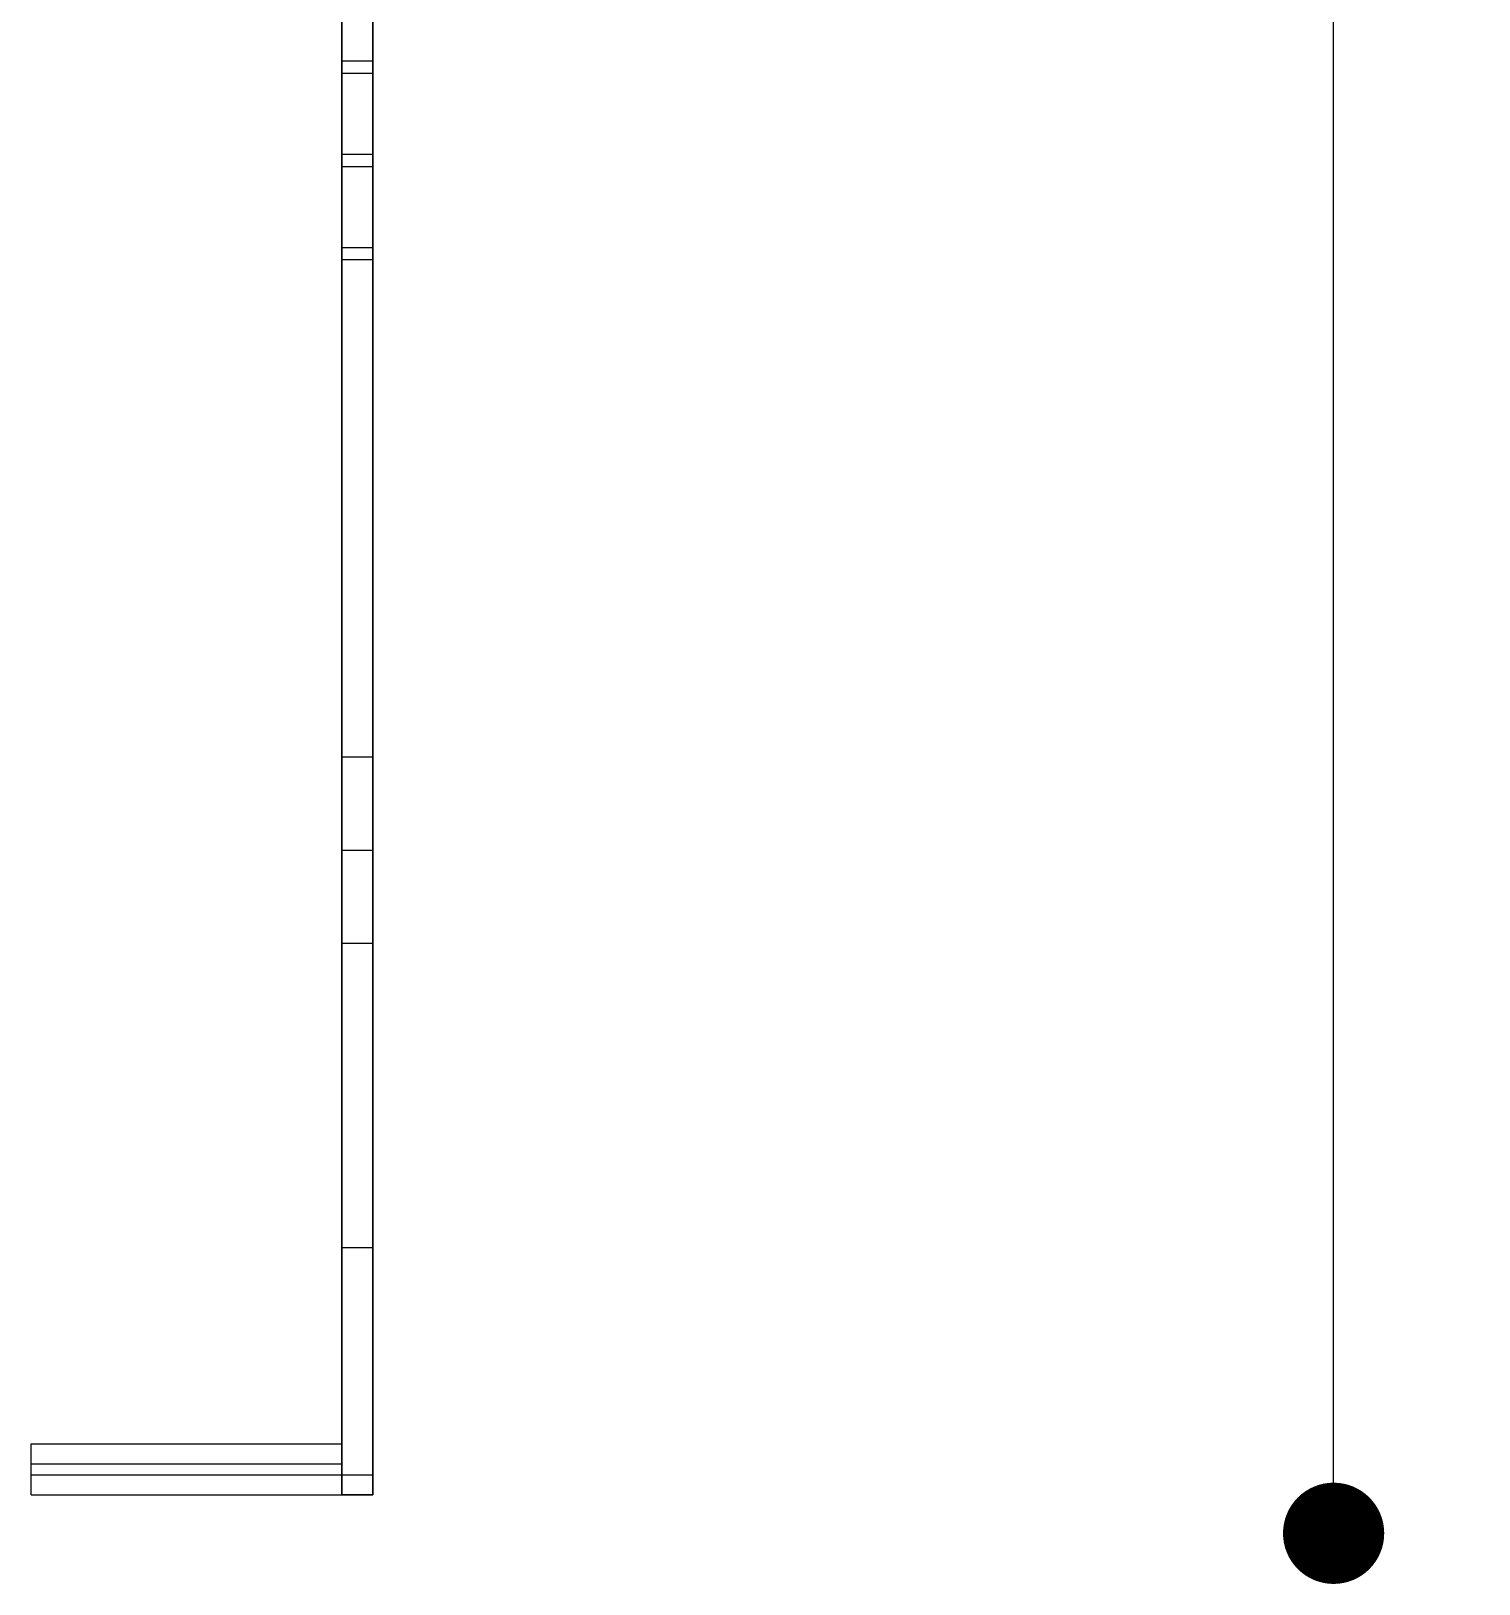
# Model space of a CAD drawing. Header units: millimetres. Extents: x 27531 to 32481, y 14140 to 19587.
# Drawn here: x 29476.1 to 29704.9, y 15029 to 15274.4 of the extents above; entities that cross this region are included whole.
import ezdxf

# ---------------------------------------------------------------- set-up
doc = ezdxf.new("R2010")
doc.units = ezdxf.units.MM
doc.header["$LTSCALE"] = 3
doc.layers.add('Warstwa 1', color=7, linetype='Continuous')
doc.styles.get("Standard").update_dxf_attribs({"font": 'arial.ttf'})
doc.dimstyles.new('MATEUSZ', dxfattribs={"dimtxt": 35, "dimasz": 16, "dimexe": 0.18, "dimexo": 0.0625, "dimgap": 0.09, "dimtad": 0, "dimdec": 0, "dimdsep": 46, "dimtxsty": 'Standard', "dimblk": 'DOT', "dimcen": 0.09, "dimse1": 1, "dimse2": 1, "dimadec": 0, "dimazin": 0, "dimtfac": 1, "dimtdec": 0, "dimtofl": 0, "dimtmove": 0, "dimatfit": 3, "dimfxl": 1, "dimtolj": 1, "dimtzin": 0, "dimlwd": 9, "dimlwe": 9, "dimarcsym": 0})

# ---------------------------------------------------------------- blocks, each defined once
blk = doc.blocks.new('_Dot')
at = {"color": 0, "linetype": 'ByBlock', "lineweight": -2}
blk.add_line((-0.5, 0), (-1, 0), dxfattribs=at)
at = {"color": 0, "linetype": 'ByBlock', "const_width": 0.5}
blk.add_lwpolyline([(-0.25, 0, 1), (0.25, 0, 1)], format="xyb", close=True, dxfattribs=at)
blk = doc.blocks.new('*D25')
at = {"color": 0, "lineweight": 9, "transparency": 16777216}
for p, q in [((29681.93, 15801.01), (29681.93, 15476.54)), ((29681.93, 15053.01), (29681.93, 15399.43))]:
    blk.add_line(p, q, dxfattribs=at)
at = {"layer": 'Defpoints', "color": 0, "transparency": 16777216}
for p in [(29629.81, 15817.01), (29681.93, 15817.01), (29629.81, 15037.01)]:
    blk.add_point(p, dxfattribs=at)
at = {"color": 0, "lineweight": 9, "transparency": 16777216, "xscale": 16, "yscale": 16, "zscale": 16}
for p, rotation in [((29681.93, 15817.01), 90), ((29681.93, 15037.01), 270)]:
    blk.add_blockref('_Dot', p, dxfattribs=dict(at, rotation=rotation))
at = {"color": 0, "transparency": 16777216, "insert": (29681.93, 15437.98), "char_height": 35, "attachment_point": 5, "rotation": 90}
blk.add_mtext('\\A1;780', dxfattribs=at)
blk = doc.blocks.new('ad')
at = {"layer": 'Warstwa 1', "color": 7, "lineweight": 18}
for points in [[(-17401.8, 39409.01), (-17401.8, 39856.77)], [(-17401.8, 39409.01), (-17401.8, 39856.77)], [(-17396.89, 39409.01), (-17396.89, 39856.77)], [(-17396.89, 39409.01), (-17396.89, 39856.77)], [(-17401.8, 39816.51), (-17401.8, 39409.01)], [(-17401.8, 39816.51), (-17401.8, 39409.01)], [(-17396.89, 39816.51), (-17396.89, 39409.01)], [(-17396.89, 39816.51), (-17396.89, 39409.01)], [(-17401.8, 39632.34), (-17401.8, 39632.34)], [(-17396.89, 39632.34), (-17401.8, 39632.34)], [(-17396.89, 39632.34), (-17401.8, 39632.34)], [(-17396.89, 39632.34), (-17396.89, 39632.34)], [(-17401.8, 39630.4), (-17401.8, 39630.4)], [(-17396.89, 39630.4), (-17401.8, 39630.4)], [(-17396.89, 39630.4), (-17401.8, 39630.4)], [(-17401.8, 39630.4), (-17401.8, 39630.4)], [(-17396.89, 39630.4), (-17401.8, 39630.4)], [(-17396.89, 39630.4), (-17401.8, 39630.4)], [(-17396.89, 39630.4), (-17396.89, 39630.4)], [(-17396.89, 39630.4), (-17396.89, 39630.4)], [(-17396.89, 39617.61), (-17401.8, 39617.61)], [(-17396.89, 39617.61), (-17401.8, 39617.61)], [(-17396.89, 39615.67), (-17401.8, 39615.67)], [(-17396.89, 39615.67), (-17401.8, 39615.67)], [(-17396.89, 39615.67), (-17401.8, 39615.67)], [(-17396.89, 39615.67), (-17401.8, 39615.67)], [(-17401.8, 39602.88), (-17401.8, 39602.88)], [(-17396.89, 39602.88), (-17401.8, 39602.88)], [(-17396.89, 39602.88), (-17401.8, 39602.88)], [(-17396.89, 39602.88), (-17396.89, 39602.88)], [(-17401.8, 39600.94), (-17401.8, 39600.94)], [(-17396.89, 39600.94), (-17401.8, 39600.94)], [(-17396.89, 39600.94), (-17401.8, 39600.94)], [(-17401.8, 39600.94), (-17401.8, 39600.94)], [(-17396.89, 39600.94), (-17401.8, 39600.94)], [(-17396.89, 39600.94), (-17401.8, 39600.94)], [(-17396.89, 39600.94), (-17396.89, 39600.94)], [(-17396.89, 39600.94), (-17396.89, 39600.94)], [(-17401.8, 39522.39), (-17401.8, 39522.39)], [(-17396.89, 39522.39), (-17401.8, 39522.39)], [(-17396.89, 39522.39), (-17401.8, 39522.39)], [(-17401.8, 39522.39), (-17401.8, 39522.39)], [(-17396.89, 39522.39), (-17401.8, 39522.39)], [(-17396.89, 39522.39), (-17401.8, 39522.39)], [(-17401.8, 39522.39), (-17401.8, 39522.39)], [(-17396.89, 39522.39), (-17401.8, 39522.39)], [(-17396.89, 39522.39), (-17401.8, 39522.39)], [(-17396.89, 39522.39), (-17396.89, 39522.39)], [(-17396.89, 39522.39), (-17396.89, 39522.39)], [(-17396.89, 39522.39), (-17396.89, 39522.39)], [(-17396.89, 39507.66), (-17401.8, 39507.66)], [(-17396.89, 39507.66), (-17401.8, 39507.66)], [(-17396.89, 39507.66), (-17401.8, 39507.66)], [(-17396.89, 39507.66), (-17401.8, 39507.66)], [(-17396.89, 39507.66), (-17401.8, 39507.66)], [(-17396.89, 39507.66), (-17401.8, 39507.66)], [(-17401.8, 39492.93), (-17401.8, 39492.93)], [(-17396.89, 39492.93), (-17401.8, 39492.93)], [(-17396.89, 39492.93), (-17401.8, 39492.93)], [(-17401.8, 39492.93), (-17401.8, 39492.93)], [(-17396.89, 39492.93), (-17401.8, 39492.93)], [(-17396.89, 39492.93), (-17401.8, 39492.93)], [(-17401.8, 39492.93), (-17401.8, 39492.93)], [(-17396.89, 39492.93), (-17401.8, 39492.93)], [(-17396.89, 39492.93), (-17401.8, 39492.93)], [(-17396.89, 39492.93), (-17396.89, 39492.93)], [(-17396.89, 39492.93), (-17396.89, 39492.93)], [(-17396.89, 39492.93), (-17396.89, 39492.93)], [(-17401.8, 39405.82), (-17401.8, 39444.86)], [(-17396.89, 39405.82), (-17396.89, 39444.86)], [(-17450.9, 39413.92), (-17401.8, 39413.92)], [(-17450.9, 39413.92), (-17450.9, 39413.92)], [(-17450.9, 39413.92), (-17401.8, 39413.92)], [(-17450.9, 39409.01), (-17450.9, 39413.92)], [(-17450.9, 39409.01), (-17450.9, 39413.92)], [(-17450.9, 39413.92), (-17401.8, 39413.92)], [(-17450.9, 39409.01), (-17450.9, 39413.92)], [(-17450.9, 39413.92), (-17450.9, 39413.92)], [(-17450.9, 39413.92), (-17401.8, 39413.92)], [(-17450.9, 39409.01), (-17450.9, 39413.92)], [(-17401.8, 39413.92), (-17401.8, 39413.92)], [(-17401.8, 39409.01), (-17401.8, 39413.92)], [(-17401.8, 39409.01), (-17401.8, 39413.92)], [(-17401.8, 39409.01), (-17401.8, 39413.92)], [(-17401.8, 39413.92), (-17401.8, 39413.92)], [(-17401.8, 39409.01), (-17401.8, 39413.92)], [(-17450.9, 39410.73), (-17401.8, 39410.73)], [(-17450.9, 39405.82), (-17450.9, 39410.73)], [(-17450.9, 39410.73), (-17450.9, 39410.73)], [(-17450.9, 39405.82), (-17450.9, 39410.73)], [(-17450.9, 39410.73), (-17401.8, 39410.73)], [(-17401.8, 39405.82), (-17401.8, 39410.73)], [(-17401.8, 39405.82), (-17401.8, 39410.73)], [(-17401.8, 39410.73), (-17401.8, 39410.73)], [(-17450.9, 39409.01), (-17401.8, 39409.01)], [(-17450.9, 39409.01), (-17450.9, 39409.01)], [(-17450.9, 39409.01), (-17401.8, 39409.01)], [(-17450.9, 39409.01), (-17401.8, 39409.01)], [(-17450.9, 39409.01), (-17450.9, 39409.01)], [(-17450.9, 39409.01), (-17401.8, 39409.01)], [(-17401.8, 39409.01), (-17401.8, 39409.01)], [(-17401.8, 39409.01), (-17401.8, 39409.01)], [(-17401.8, 39409.01), (-17396.89, 39409.01)], [(-17401.8, 39409.01), (-17396.89, 39409.01)], [(-17401.8, 39409.01), (-17401.8, 39409.01)], [(-17401.8, 39409.01), (-17396.89, 39409.01)], [(-17401.8, 39409.01), (-17396.89, 39409.01)], [(-17401.8, 39409.01), (-17401.8, 39409.01)], [(-17396.89, 39409.01), (-17396.89, 39409.01)], [(-17396.89, 39409.01), (-17396.89, 39409.01)], [(-17450.9, 39405.82), (-17401.8, 39405.82)], [(-17450.9, 39405.82), (-17450.9, 39405.82)], [(-17450.9, 39405.82), (-17401.8, 39405.82)], [(-17401.8, 39405.82), (-17401.8, 39405.82)], [(-17401.8, 39405.82), (-17396.89, 39405.82)], [(-17401.8, 39405.82), (-17401.8, 39405.82)], [(-17396.89, 39405.82), (-17396.89, 39405.82)]]:
    blk.add_lwpolyline(points, dxfattribs=at)
for points, knots in [([(-17401.8, 40132.11), (-17401.8, 40027.75), (-17401.8, 39923.39), (-17401.8, 39819.03), (-17401.8, 39749.45), (-17401.8, 39679.89), (-17401.8, 39610.31), (-17401.8, 39542.14), (-17401.8, 39473.99), (-17401.8, 39405.82)], [0, 0, 0, 0, 1, 1, 1, 2, 2, 2, 3, 3, 3, 3]), ([(-17401.8, 40132.11), (-17401.8, 40055.92), (-17401.8, 39979.74), (-17401.8, 39903.56), (-17401.8, 39827.36), (-17401.8, 39751.18), (-17401.8, 39674.98), (-17401.8, 39598.25), (-17401.8, 39521.59), (-17401.8, 39444.86)], [0, 0, 0, 0, 1, 1, 1, 2, 2, 2, 3, 3, 3, 3]), ([(-17396.89, 40132.11), (-17396.89, 40027.75), (-17396.89, 39923.39), (-17396.89, 39819.03), (-17396.89, 39749.45), (-17396.89, 39679.89), (-17396.89, 39610.31), (-17396.89, 39542.14), (-17396.89, 39473.99), (-17396.89, 39405.82)], [0, 0, 0, 0, 1, 1, 1, 2, 2, 2, 3, 3, 3, 3]), ([(-17396.89, 40132.11), (-17396.89, 40055.92), (-17396.89, 39979.74), (-17396.89, 39903.56), (-17396.89, 39827.36), (-17396.89, 39751.18), (-17396.89, 39674.98), (-17396.89, 39598.25), (-17396.89, 39521.59), (-17396.89, 39444.86)], [0, 0, 0, 0, 1, 1, 1, 2, 2, 2, 3, 3, 3, 3]), ([(-17401.8, 39632.34), (-17401.8, 39632.34), (-17401.8, 39632.18), (-17401.8, 39631.88), (-17401.8, 39631.59), (-17401.8, 39631.12), (-17401.8, 39630.56), (-17401.8, 39630.01), (-17401.8, 39629.25), (-17401.8, 39628.46), (-17401.8, 39627.94), (-17401.8, 39627.32), (-17401.8, 39626.71), (-17401.8, 39626.11), (-17401.8, 39625.4), (-17401.8, 39624.73), (-17401.8, 39624.06), (-17401.8, 39623.29), (-17401.8, 39622.57), (-17401.8, 39621.85), (-17401.8, 39621.05), (-17401.8, 39620.29), (-17401.8, 39619.42), (-17401.8, 39618.5), (-17401.8, 39617.61)], [0, 0, 0, 0, 1, 1, 1, 2, 2, 2, 3, 3, 3, 4, 4, 4, 5, 5, 5, 6, 6, 6, 7, 7, 7, 8, 8, 8, 8]), ([(-17401.8, 39617.61), (-17401.8, 39618.45), (-17401.8, 39619.2), (-17401.8, 39620.03), (-17401.8, 39620.85), (-17401.8, 39621.58), (-17401.8, 39622.37), (-17401.8, 39623.16), (-17401.8, 39623.84), (-17401.8, 39624.57), (-17401.8, 39625.3), (-17401.8, 39625.93), (-17401.8, 39626.59), (-17401.8, 39627.24), (-17401.8, 39627.8), (-17401.8, 39628.36), (-17401.8, 39628.91), (-17401.8, 39629.39), (-17401.8, 39629.84), (-17401.8, 39630.29), (-17401.8, 39630.67), (-17401.8, 39631), (-17401.8, 39631.33), (-17401.8, 39631.6), (-17401.8, 39631.81), (-17401.8, 39632.02), (-17401.8, 39632.17), (-17401.8, 39632.25), (-17401.8, 39632.31), (-17401.8, 39632.34), (-17401.8, 39632.34)], [0, 0, 0, 0, 1, 1, 1, 2, 2, 2, 3, 3, 3, 4, 4, 4, 5, 5, 5, 6, 6, 6, 7, 7, 7, 8, 8, 8, 9, 9, 9, 10, 10, 10, 10]), ([(-17396.89, 39632.34), (-17396.89, 39632.34), (-17396.89, 39632.18), (-17396.89, 39631.88), (-17396.89, 39631.59), (-17396.89, 39631.12), (-17396.89, 39630.56), (-17396.89, 39630.01), (-17396.89, 39629.25), (-17396.89, 39628.46), (-17396.89, 39627.94), (-17396.89, 39627.32), (-17396.89, 39626.71), (-17396.89, 39626.11), (-17396.89, 39625.4), (-17396.89, 39624.73), (-17396.89, 39624.06), (-17396.89, 39623.29), (-17396.89, 39622.57), (-17396.89, 39621.85), (-17396.89, 39621.05), (-17396.89, 39620.29), (-17396.89, 39619.42), (-17396.89, 39618.5), (-17396.89, 39617.61)], [0, 0, 0, 0, 1, 1, 1, 2, 2, 2, 3, 3, 3, 4, 4, 4, 5, 5, 5, 6, 6, 6, 7, 7, 7, 8, 8, 8, 8]), ([(-17396.89, 39617.61), (-17396.89, 39618.45), (-17396.89, 39619.2), (-17396.89, 39620.03), (-17396.89, 39620.85), (-17396.89, 39621.58), (-17396.89, 39622.37), (-17396.89, 39623.16), (-17396.89, 39623.84), (-17396.89, 39624.57), (-17396.89, 39625.3), (-17396.89, 39625.93), (-17396.89, 39626.59), (-17396.89, 39627.24), (-17396.89, 39627.8), (-17396.89, 39628.36), (-17396.89, 39628.91), (-17396.89, 39629.39), (-17396.89, 39629.84), (-17396.89, 39630.29), (-17396.89, 39630.67), (-17396.89, 39631), (-17396.89, 39631.33), (-17396.89, 39631.6), (-17396.89, 39631.81), (-17396.89, 39632.02), (-17396.89, 39632.17), (-17396.89, 39632.25), (-17396.89, 39632.31), (-17396.89, 39632.34), (-17396.89, 39632.34)], [0, 0, 0, 0, 1, 1, 1, 2, 2, 2, 3, 3, 3, 4, 4, 4, 5, 5, 5, 6, 6, 6, 7, 7, 7, 8, 8, 8, 9, 9, 9, 10, 10, 10, 10]), ([(-17401.8, 39630.4), (-17401.8, 39630.4), (-17401.8, 39630.27), (-17401.8, 39630.01), (-17401.8, 39629.75), (-17401.8, 39629.37), (-17401.8, 39628.87), (-17401.8, 39628.38), (-17401.8, 39627.76), (-17401.8, 39627.05), (-17401.8, 39626.35), (-17401.8, 39625.54), (-17401.8, 39624.67), (-17401.8, 39623.8), (-17401.8, 39622.84), (-17401.8, 39621.84), (-17401.8, 39620.85), (-17401.8, 39619.79), (-17401.8, 39618.73), (-17401.8, 39617.73), (-17401.8, 39616.69), (-17401.8, 39615.67)], [0, 0, 0, 0, 1, 1, 1, 2, 2, 2, 3, 3, 3, 4, 4, 4, 5, 5, 5, 6, 6, 6, 7, 7, 7, 7]), ([(-17401.8, 39615.67), (-17401.8, 39616.8), (-17401.8, 39617.94), (-17401.8, 39619.04), (-17401.8, 39620.14), (-17401.8, 39621.2), (-17401.8, 39622.21), (-17401.8, 39623.22), (-17401.8, 39624.16), (-17401.8, 39625.02), (-17401.8, 39625.88), (-17401.8, 39626.65), (-17401.8, 39627.33), (-17401.8, 39628.01), (-17401.8, 39628.58), (-17401.8, 39629.05), (-17401.8, 39629.51), (-17401.8, 39629.85), (-17401.8, 39630.08), (-17401.8, 39630.29), (-17401.8, 39630.4), (-17401.8, 39630.4)], [0, 0, 0, 0, 1, 1, 1, 2, 2, 2, 3, 3, 3, 4, 4, 4, 5, 5, 5, 6, 6, 6, 7, 7, 7, 7]), ([(-17401.8, 39630.4), (-17401.8, 39630.4), (-17401.8, 39630.27), (-17401.8, 39630.01), (-17401.8, 39629.75), (-17401.8, 39629.37), (-17401.8, 39628.87), (-17401.8, 39628.38), (-17401.8, 39627.76), (-17401.8, 39627.05), (-17401.8, 39626.35), (-17401.8, 39625.54), (-17401.8, 39624.67), (-17401.8, 39623.8), (-17401.8, 39622.84), (-17401.8, 39621.84), (-17401.8, 39620.85), (-17401.8, 39619.79), (-17401.8, 39618.73), (-17401.8, 39617.73), (-17401.8, 39616.69), (-17401.8, 39615.67)], [0, 0, 0, 0, 1, 1, 1, 2, 2, 2, 3, 3, 3, 4, 4, 4, 5, 5, 5, 6, 6, 6, 7, 7, 7, 7]), ([(-17401.8, 39615.67), (-17401.8, 39616.8), (-17401.8, 39617.94), (-17401.8, 39619.04), (-17401.8, 39620.14), (-17401.8, 39621.2), (-17401.8, 39622.21), (-17401.8, 39623.22), (-17401.8, 39624.16), (-17401.8, 39625.02), (-17401.8, 39625.88), (-17401.8, 39626.65), (-17401.8, 39627.33), (-17401.8, 39628.01), (-17401.8, 39628.58), (-17401.8, 39629.05), (-17401.8, 39629.51), (-17401.8, 39629.85), (-17401.8, 39630.08), (-17401.8, 39630.29), (-17401.8, 39630.4), (-17401.8, 39630.4)], [0, 0, 0, 0, 1, 1, 1, 2, 2, 2, 3, 3, 3, 4, 4, 4, 5, 5, 5, 6, 6, 6, 7, 7, 7, 7]), ([(-17396.89, 39630.4), (-17396.89, 39630.4), (-17396.89, 39630.27), (-17396.89, 39630.01), (-17396.89, 39629.75), (-17396.89, 39629.37), (-17396.89, 39628.87), (-17396.89, 39628.38), (-17396.89, 39627.76), (-17396.89, 39627.05), (-17396.89, 39626.35), (-17396.89, 39625.54), (-17396.89, 39624.67), (-17396.89, 39623.8), (-17396.89, 39622.84), (-17396.89, 39621.84), (-17396.89, 39620.85), (-17396.89, 39619.79), (-17396.89, 39618.73), (-17396.89, 39617.73), (-17396.89, 39616.69), (-17396.89, 39615.67)], [0, 0, 0, 0, 1, 1, 1, 2, 2, 2, 3, 3, 3, 4, 4, 4, 5, 5, 5, 6, 6, 6, 7, 7, 7, 7]), ([(-17396.89, 39615.67), (-17396.89, 39616.8), (-17396.89, 39617.94), (-17396.89, 39619.04), (-17396.89, 39620.14), (-17396.89, 39621.2), (-17396.89, 39622.21), (-17396.89, 39623.22), (-17396.89, 39624.16), (-17396.89, 39625.02), (-17396.89, 39625.88), (-17396.89, 39626.65), (-17396.89, 39627.33), (-17396.89, 39628.01), (-17396.89, 39628.58), (-17396.89, 39629.05), (-17396.89, 39629.51), (-17396.89, 39629.85), (-17396.89, 39630.08), (-17396.89, 39630.29), (-17396.89, 39630.4), (-17396.89, 39630.4)], [0, 0, 0, 0, 1, 1, 1, 2, 2, 2, 3, 3, 3, 4, 4, 4, 5, 5, 5, 6, 6, 6, 7, 7, 7, 7]), ([(-17396.89, 39630.4), (-17396.89, 39630.4), (-17396.89, 39630.27), (-17396.89, 39630.01), (-17396.89, 39629.75), (-17396.89, 39629.37), (-17396.89, 39628.87), (-17396.89, 39628.38), (-17396.89, 39627.76), (-17396.89, 39627.05), (-17396.89, 39626.35), (-17396.89, 39625.54), (-17396.89, 39624.67), (-17396.89, 39623.8), (-17396.89, 39622.84), (-17396.89, 39621.84), (-17396.89, 39620.85), (-17396.89, 39619.79), (-17396.89, 39618.73), (-17396.89, 39617.73), (-17396.89, 39616.69), (-17396.89, 39615.67)], [0, 0, 0, 0, 1, 1, 1, 2, 2, 2, 3, 3, 3, 4, 4, 4, 5, 5, 5, 6, 6, 6, 7, 7, 7, 7]), ([(-17396.89, 39615.67), (-17396.89, 39616.8), (-17396.89, 39617.94), (-17396.89, 39619.04), (-17396.89, 39620.14), (-17396.89, 39621.2), (-17396.89, 39622.21), (-17396.89, 39623.22), (-17396.89, 39624.16), (-17396.89, 39625.02), (-17396.89, 39625.88), (-17396.89, 39626.65), (-17396.89, 39627.33), (-17396.89, 39628.01), (-17396.89, 39628.58), (-17396.89, 39629.05), (-17396.89, 39629.51), (-17396.89, 39629.85), (-17396.89, 39630.08), (-17396.89, 39630.29), (-17396.89, 39630.4), (-17396.89, 39630.4)], [0, 0, 0, 0, 1, 1, 1, 2, 2, 2, 3, 3, 3, 4, 4, 4, 5, 5, 5, 6, 6, 6, 7, 7, 7, 7]), ([(-17401.8, 39617.61), (-17401.8, 39616.37), (-17401.8, 39615.17), (-17401.8, 39613.97), (-17401.8, 39612.74), (-17401.8, 39611.7), (-17401.8, 39610.59), (-17401.8, 39609.86), (-17401.8, 39609.24), (-17401.8, 39608.58), (-17401.8, 39607.93), (-17401.8, 39607.38), (-17401.8, 39606.82), (-17401.8, 39606.26), (-17401.8, 39605.8), (-17401.8, 39605.34), (-17401.8, 39604.9), (-17401.8, 39604.53), (-17401.8, 39604.19), (-17401.8, 39603.86), (-17401.8, 39603.6), (-17401.8, 39603.39), (-17401.8, 39603.19), (-17401.8, 39603.04), (-17401.8, 39602.96), (-17401.8, 39602.91), (-17401.8, 39602.88), (-17401.8, 39602.88)], [0, 0, 0, 0, 1, 1, 1, 2, 2, 2, 3, 3, 3, 4, 4, 4, 5, 5, 5, 6, 6, 6, 7, 7, 7, 8, 8, 8, 9, 9, 9, 9]), ([(-17401.8, 39602.88), (-17401.8, 39602.88), (-17401.8, 39603.04), (-17401.8, 39603.34), (-17401.8, 39603.53), (-17401.8, 39603.81), (-17401.8, 39604.12), (-17401.8, 39604.43), (-17401.8, 39604.84), (-17401.8, 39605.26), (-17401.8, 39605.68), (-17401.8, 39606.21), (-17401.8, 39606.73), (-17401.8, 39607.24), (-17401.8, 39607.88), (-17401.8, 39608.48), (-17401.8, 39609.07), (-17401.8, 39609.79), (-17401.8, 39610.45), (-17401.8, 39611.13), (-17401.8, 39611.89), (-17401.8, 39612.61), (-17401.8, 39613.35), (-17401.8, 39614.12), (-17401.8, 39614.89), (-17401.8, 39615.8), (-17401.8, 39616.69), (-17401.8, 39617.61)], [0, 0, 0, 0, 1, 1, 1, 2, 2, 2, 3, 3, 3, 4, 4, 4, 5, 5, 5, 6, 6, 6, 7, 7, 7, 8, 8, 8, 9, 9, 9, 9]), ([(-17396.89, 39617.61), (-17396.89, 39616.37), (-17396.89, 39615.17), (-17396.89, 39613.97), (-17396.89, 39612.74), (-17396.89, 39611.7), (-17396.89, 39610.59), (-17396.89, 39609.86), (-17396.89, 39609.24), (-17396.89, 39608.58), (-17396.89, 39607.93), (-17396.89, 39607.38), (-17396.89, 39606.82), (-17396.89, 39606.26), (-17396.89, 39605.8), (-17396.89, 39605.34), (-17396.89, 39604.9), (-17396.89, 39604.53), (-17396.89, 39604.19), (-17396.89, 39603.86), (-17396.89, 39603.6), (-17396.89, 39603.39), (-17396.89, 39603.19), (-17396.89, 39603.04), (-17396.89, 39602.96), (-17396.89, 39602.91), (-17396.89, 39602.88), (-17396.89, 39602.88)], [0, 0, 0, 0, 1, 1, 1, 2, 2, 2, 3, 3, 3, 4, 4, 4, 5, 5, 5, 6, 6, 6, 7, 7, 7, 8, 8, 8, 9, 9, 9, 9]), ([(-17396.89, 39602.88), (-17396.89, 39602.88), (-17396.89, 39603.04), (-17396.89, 39603.34), (-17396.89, 39603.53), (-17396.89, 39603.81), (-17396.89, 39604.12), (-17396.89, 39604.43), (-17396.89, 39604.84), (-17396.89, 39605.26), (-17396.89, 39605.68), (-17396.89, 39606.21), (-17396.89, 39606.73), (-17396.89, 39607.24), (-17396.89, 39607.88), (-17396.89, 39608.48), (-17396.89, 39609.07), (-17396.89, 39609.79), (-17396.89, 39610.45), (-17396.89, 39611.13), (-17396.89, 39611.89), (-17396.89, 39612.61), (-17396.89, 39613.35), (-17396.89, 39614.12), (-17396.89, 39614.89), (-17396.89, 39615.8), (-17396.89, 39616.69), (-17396.89, 39617.61)], [0, 0, 0, 0, 1, 1, 1, 2, 2, 2, 3, 3, 3, 4, 4, 4, 5, 5, 5, 6, 6, 6, 7, 7, 7, 8, 8, 8, 9, 9, 9, 9]), ([(-17401.8, 39615.67), (-17401.8, 39614.54), (-17401.8, 39613.4), (-17401.8, 39612.3), (-17401.8, 39611.2), (-17401.8, 39610.14), (-17401.8, 39609.13), (-17401.8, 39608.13), (-17401.8, 39607.19), (-17401.8, 39606.32), (-17401.8, 39605.46), (-17401.8, 39604.69), (-17401.8, 39604.01), (-17401.8, 39603.33), (-17401.8, 39602.76), (-17401.8, 39602.3), (-17401.8, 39601.84), (-17401.8, 39601.49), (-17401.8, 39601.26), (-17401.8, 39601.05), (-17401.8, 39600.94), (-17401.8, 39600.94)], [0, 0, 0, 0, 1, 1, 1, 2, 2, 2, 3, 3, 3, 4, 4, 4, 5, 5, 5, 6, 6, 6, 7, 7, 7, 7]), ([(-17401.8, 39600.94), (-17401.8, 39600.94), (-17401.8, 39601.08), (-17401.8, 39601.33), (-17401.8, 39601.59), (-17401.8, 39601.98), (-17401.8, 39602.47), (-17401.8, 39602.97), (-17401.8, 39603.59), (-17401.8, 39604.29), (-17401.8, 39604.99), (-17401.8, 39605.8), (-17401.8, 39606.68), (-17401.8, 39607.54), (-17401.8, 39608.51), (-17401.8, 39609.5), (-17401.8, 39610.49), (-17401.8, 39611.55), (-17401.8, 39612.62), (-17401.8, 39613.62), (-17401.8, 39614.65), (-17401.8, 39615.67)], [0, 0, 0, 0, 1, 1, 1, 2, 2, 2, 3, 3, 3, 4, 4, 4, 5, 5, 5, 6, 6, 6, 7, 7, 7, 7]), ([(-17401.8, 39615.67), (-17401.8, 39614.54), (-17401.8, 39613.4), (-17401.8, 39612.3), (-17401.8, 39611.2), (-17401.8, 39610.14), (-17401.8, 39609.13), (-17401.8, 39608.13), (-17401.8, 39607.19), (-17401.8, 39606.32), (-17401.8, 39605.46), (-17401.8, 39604.69), (-17401.8, 39604.01), (-17401.8, 39603.33), (-17401.8, 39602.76), (-17401.8, 39602.3), (-17401.8, 39601.84), (-17401.8, 39601.49), (-17401.8, 39601.26), (-17401.8, 39601.05), (-17401.8, 39600.94), (-17401.8, 39600.94)], [0, 0, 0, 0, 1, 1, 1, 2, 2, 2, 3, 3, 3, 4, 4, 4, 5, 5, 5, 6, 6, 6, 7, 7, 7, 7]), ([(-17401.8, 39600.94), (-17401.8, 39600.94), (-17401.8, 39601.08), (-17401.8, 39601.33), (-17401.8, 39601.59), (-17401.8, 39601.98), (-17401.8, 39602.47), (-17401.8, 39602.97), (-17401.8, 39603.59), (-17401.8, 39604.29), (-17401.8, 39604.99), (-17401.8, 39605.8), (-17401.8, 39606.68), (-17401.8, 39607.54), (-17401.8, 39608.51), (-17401.8, 39609.5), (-17401.8, 39610.49), (-17401.8, 39611.55), (-17401.8, 39612.62), (-17401.8, 39613.62), (-17401.8, 39614.65), (-17401.8, 39615.67)], [0, 0, 0, 0, 1, 1, 1, 2, 2, 2, 3, 3, 3, 4, 4, 4, 5, 5, 5, 6, 6, 6, 7, 7, 7, 7]), ([(-17396.89, 39615.67), (-17396.89, 39614.54), (-17396.89, 39613.4), (-17396.89, 39612.3), (-17396.89, 39611.2), (-17396.89, 39610.14), (-17396.89, 39609.13), (-17396.89, 39608.13), (-17396.89, 39607.19), (-17396.89, 39606.32), (-17396.89, 39605.46), (-17396.89, 39604.69), (-17396.89, 39604.01), (-17396.89, 39603.33), (-17396.89, 39602.76), (-17396.89, 39602.3), (-17396.89, 39601.84), (-17396.89, 39601.49), (-17396.89, 39601.26), (-17396.89, 39601.05), (-17396.89, 39600.94), (-17396.89, 39600.94)], [0, 0, 0, 0, 1, 1, 1, 2, 2, 2, 3, 3, 3, 4, 4, 4, 5, 5, 5, 6, 6, 6, 7, 7, 7, 7]), ([(-17396.89, 39600.94), (-17396.89, 39600.94), (-17396.89, 39601.08), (-17396.89, 39601.33), (-17396.89, 39601.59), (-17396.89, 39601.98), (-17396.89, 39602.47), (-17396.89, 39602.97), (-17396.89, 39603.59), (-17396.89, 39604.29), (-17396.89, 39604.99), (-17396.89, 39605.8), (-17396.89, 39606.68), (-17396.89, 39607.54), (-17396.89, 39608.51), (-17396.89, 39609.5), (-17396.89, 39610.49), (-17396.89, 39611.55), (-17396.89, 39612.62), (-17396.89, 39613.62), (-17396.89, 39614.65), (-17396.89, 39615.67)], [0, 0, 0, 0, 1, 1, 1, 2, 2, 2, 3, 3, 3, 4, 4, 4, 5, 5, 5, 6, 6, 6, 7, 7, 7, 7]), ([(-17396.89, 39615.67), (-17396.89, 39614.54), (-17396.89, 39613.4), (-17396.89, 39612.3), (-17396.89, 39611.2), (-17396.89, 39610.14), (-17396.89, 39609.13), (-17396.89, 39608.13), (-17396.89, 39607.19), (-17396.89, 39606.32), (-17396.89, 39605.46), (-17396.89, 39604.69), (-17396.89, 39604.01), (-17396.89, 39603.33), (-17396.89, 39602.76), (-17396.89, 39602.3), (-17396.89, 39601.84), (-17396.89, 39601.49), (-17396.89, 39601.26), (-17396.89, 39601.05), (-17396.89, 39600.94), (-17396.89, 39600.94)], [0, 0, 0, 0, 1, 1, 1, 2, 2, 2, 3, 3, 3, 4, 4, 4, 5, 5, 5, 6, 6, 6, 7, 7, 7, 7]), ([(-17396.89, 39600.94), (-17396.89, 39600.94), (-17396.89, 39601.08), (-17396.89, 39601.33), (-17396.89, 39601.59), (-17396.89, 39601.98), (-17396.89, 39602.47), (-17396.89, 39602.97), (-17396.89, 39603.59), (-17396.89, 39604.29), (-17396.89, 39604.99), (-17396.89, 39605.8), (-17396.89, 39606.68), (-17396.89, 39607.54), (-17396.89, 39608.51), (-17396.89, 39609.5), (-17396.89, 39610.49), (-17396.89, 39611.55), (-17396.89, 39612.62), (-17396.89, 39613.62), (-17396.89, 39614.65), (-17396.89, 39615.67)], [0, 0, 0, 0, 1, 1, 1, 2, 2, 2, 3, 3, 3, 4, 4, 4, 5, 5, 5, 6, 6, 6, 7, 7, 7, 7]), ([(-17401.8, 39522.39), (-17401.8, 39522.39), (-17401.8, 39522.24), (-17401.8, 39521.93), (-17401.8, 39521.64), (-17401.8, 39521.18), (-17401.8, 39520.61), (-17401.8, 39520.05), (-17401.8, 39519.3), (-17401.8, 39518.51), (-17401.8, 39517.99), (-17401.8, 39517.37), (-17401.8, 39516.77), (-17401.8, 39516.17), (-17401.8, 39515.45), (-17401.8, 39514.78), (-17401.8, 39514.12), (-17401.8, 39513.34), (-17401.8, 39512.63), (-17401.8, 39511.92), (-17401.8, 39511.09), (-17401.8, 39510.35), (-17401.8, 39509.49), (-17401.8, 39508.53), (-17401.8, 39507.66)], [0, 0, 0, 0, 1, 1, 1, 2, 2, 2, 3, 3, 3, 4, 4, 4, 5, 5, 5, 6, 6, 6, 7, 7, 7, 8, 8, 8, 8]), ([(-17401.8, 39507.66), (-17401.8, 39508.94), (-17401.8, 39510.06), (-17401.8, 39511.3), (-17401.8, 39512.11), (-17401.8, 39512.81), (-17401.8, 39513.58), (-17401.8, 39514.35), (-17401.8, 39514.99), (-17401.8, 39515.69), (-17401.8, 39516.39), (-17401.8, 39516.97), (-17401.8, 39517.59), (-17401.8, 39518.19), (-17401.8, 39518.7), (-17401.8, 39519.21), (-17401.8, 39519.72), (-17401.8, 39520.14), (-17401.8, 39520.53), (-17401.8, 39520.92), (-17401.8, 39521.24), (-17401.8, 39521.52), (-17401.8, 39521.79), (-17401.8, 39521.99), (-17401.8, 39522.14), (-17401.8, 39522.3), (-17401.8, 39522.39), (-17401.8, 39522.39)], [0, 0, 0, 0, 1, 1, 1, 2, 2, 2, 3, 3, 3, 4, 4, 4, 5, 5, 5, 6, 6, 6, 7, 7, 7, 8, 8, 8, 9, 9, 9, 9]), ([(-17401.8, 39522.39), (-17401.8, 39522.39), (-17401.8, 39522.26), (-17401.8, 39522), (-17401.8, 39521.74), (-17401.8, 39521.35), (-17401.8, 39520.86), (-17401.8, 39520.36), (-17401.8, 39519.75), (-17401.8, 39519.04), (-17401.8, 39518.34), (-17401.8, 39517.53), (-17401.8, 39516.66), (-17401.8, 39515.79), (-17401.8, 39514.83), (-17401.8, 39513.83), (-17401.8, 39512.84), (-17401.8, 39511.78), (-17401.8, 39510.72), (-17401.8, 39509.72), (-17401.8, 39508.68), (-17401.8, 39507.66)], [0, 0, 0, 0, 1, 1, 1, 2, 2, 2, 3, 3, 3, 4, 4, 4, 5, 5, 5, 6, 6, 6, 7, 7, 7, 7]), ([(-17401.8, 39507.66), (-17401.8, 39508.79), (-17401.8, 39509.93), (-17401.8, 39511.03), (-17401.8, 39512.13), (-17401.8, 39513.19), (-17401.8, 39514.2), (-17401.8, 39515.2), (-17401.8, 39516.14), (-17401.8, 39517.01), (-17401.8, 39517.87), (-17401.8, 39518.64), (-17401.8, 39519.32), (-17401.8, 39520), (-17401.8, 39520.57), (-17401.8, 39521.03), (-17401.8, 39521.49), (-17401.8, 39521.84), (-17401.8, 39522.07), (-17401.8, 39522.28), (-17401.8, 39522.39), (-17401.8, 39522.39)], [0, 0, 0, 0, 1, 1, 1, 2, 2, 2, 3, 3, 3, 4, 4, 4, 5, 5, 5, 6, 6, 6, 7, 7, 7, 7]), ([(-17401.8, 39522.39), (-17401.8, 39522.39), (-17401.8, 39522.26), (-17401.8, 39522), (-17401.8, 39521.74), (-17401.8, 39521.35), (-17401.8, 39520.86), (-17401.8, 39520.36), (-17401.8, 39519.75), (-17401.8, 39519.04), (-17401.8, 39518.34), (-17401.8, 39517.53), (-17401.8, 39516.66), (-17401.8, 39515.79), (-17401.8, 39514.83), (-17401.8, 39513.83), (-17401.8, 39512.84), (-17401.8, 39511.78), (-17401.8, 39510.72), (-17401.8, 39509.72), (-17401.8, 39508.68), (-17401.8, 39507.66)], [0, 0, 0, 0, 1, 1, 1, 2, 2, 2, 3, 3, 3, 4, 4, 4, 5, 5, 5, 6, 6, 6, 7, 7, 7, 7]), ([(-17401.8, 39507.66), (-17401.8, 39508.79), (-17401.8, 39509.93), (-17401.8, 39511.03), (-17401.8, 39512.13), (-17401.8, 39513.19), (-17401.8, 39514.2), (-17401.8, 39515.2), (-17401.8, 39516.14), (-17401.8, 39517.01), (-17401.8, 39517.87), (-17401.8, 39518.64), (-17401.8, 39519.32), (-17401.8, 39520), (-17401.8, 39520.57), (-17401.8, 39521.03), (-17401.8, 39521.49), (-17401.8, 39521.84), (-17401.8, 39522.07), (-17401.8, 39522.28), (-17401.8, 39522.39), (-17401.8, 39522.39)], [0, 0, 0, 0, 1, 1, 1, 2, 2, 2, 3, 3, 3, 4, 4, 4, 5, 5, 5, 6, 6, 6, 7, 7, 7, 7]), ([(-17396.89, 39522.39), (-17396.89, 39522.39), (-17396.89, 39522.24), (-17396.89, 39521.93), (-17396.89, 39521.64), (-17396.89, 39521.18), (-17396.89, 39520.61), (-17396.89, 39520.05), (-17396.89, 39519.3), (-17396.89, 39518.51), (-17396.89, 39517.99), (-17396.89, 39517.37), (-17396.89, 39516.77), (-17396.89, 39516.17), (-17396.89, 39515.45), (-17396.89, 39514.78), (-17396.89, 39514.12), (-17396.89, 39513.34), (-17396.89, 39512.63), (-17396.89, 39511.92), (-17396.89, 39511.09), (-17396.89, 39510.35), (-17396.89, 39509.49), (-17396.89, 39508.53), (-17396.89, 39507.66)], [0, 0, 0, 0, 1, 1, 1, 2, 2, 2, 3, 3, 3, 4, 4, 4, 5, 5, 5, 6, 6, 6, 7, 7, 7, 8, 8, 8, 8]), ([(-17396.89, 39507.66), (-17396.89, 39508.94), (-17396.89, 39510.06), (-17396.89, 39511.3), (-17396.89, 39512.11), (-17396.89, 39512.81), (-17396.89, 39513.58), (-17396.89, 39514.35), (-17396.89, 39514.99), (-17396.89, 39515.69), (-17396.89, 39516.39), (-17396.89, 39516.97), (-17396.89, 39517.59), (-17396.89, 39518.19), (-17396.89, 39518.7), (-17396.89, 39519.21), (-17396.89, 39519.72), (-17396.89, 39520.14), (-17396.89, 39520.53), (-17396.89, 39520.92), (-17396.89, 39521.24), (-17396.89, 39521.52), (-17396.89, 39521.79), (-17396.89, 39521.99), (-17396.89, 39522.14), (-17396.89, 39522.3), (-17396.89, 39522.39), (-17396.89, 39522.39)], [0, 0, 0, 0, 1, 1, 1, 2, 2, 2, 3, 3, 3, 4, 4, 4, 5, 5, 5, 6, 6, 6, 7, 7, 7, 8, 8, 8, 9, 9, 9, 9]), ([(-17396.89, 39522.39), (-17396.89, 39522.39), (-17396.89, 39522.26), (-17396.89, 39522), (-17396.89, 39521.74), (-17396.89, 39521.35), (-17396.89, 39520.86), (-17396.89, 39520.36), (-17396.89, 39519.75), (-17396.89, 39519.04), (-17396.89, 39518.34), (-17396.89, 39517.53), (-17396.89, 39516.66), (-17396.89, 39515.79), (-17396.89, 39514.83), (-17396.89, 39513.83), (-17396.89, 39512.84), (-17396.89, 39511.78), (-17396.89, 39510.72), (-17396.89, 39509.72), (-17396.89, 39508.68), (-17396.89, 39507.66)], [0, 0, 0, 0, 1, 1, 1, 2, 2, 2, 3, 3, 3, 4, 4, 4, 5, 5, 5, 6, 6, 6, 7, 7, 7, 7]), ([(-17396.89, 39507.66), (-17396.89, 39508.79), (-17396.89, 39509.93), (-17396.89, 39511.03), (-17396.89, 39512.13), (-17396.89, 39513.19), (-17396.89, 39514.2), (-17396.89, 39515.2), (-17396.89, 39516.14), (-17396.89, 39517.01), (-17396.89, 39517.87), (-17396.89, 39518.64), (-17396.89, 39519.32), (-17396.89, 39520), (-17396.89, 39520.57), (-17396.89, 39521.03), (-17396.89, 39521.49), (-17396.89, 39521.84), (-17396.89, 39522.07), (-17396.89, 39522.28), (-17396.89, 39522.39), (-17396.89, 39522.39)], [0, 0, 0, 0, 1, 1, 1, 2, 2, 2, 3, 3, 3, 4, 4, 4, 5, 5, 5, 6, 6, 6, 7, 7, 7, 7]), ([(-17396.89, 39522.39), (-17396.89, 39522.39), (-17396.89, 39522.26), (-17396.89, 39522), (-17396.89, 39521.74), (-17396.89, 39521.35), (-17396.89, 39520.86), (-17396.89, 39520.36), (-17396.89, 39519.75), (-17396.89, 39519.04), (-17396.89, 39518.34), (-17396.89, 39517.53), (-17396.89, 39516.66), (-17396.89, 39515.79), (-17396.89, 39514.83), (-17396.89, 39513.83), (-17396.89, 39512.84), (-17396.89, 39511.78), (-17396.89, 39510.72), (-17396.89, 39509.72), (-17396.89, 39508.68), (-17396.89, 39507.66)], [0, 0, 0, 0, 1, 1, 1, 2, 2, 2, 3, 3, 3, 4, 4, 4, 5, 5, 5, 6, 6, 6, 7, 7, 7, 7]), ([(-17396.89, 39507.66), (-17396.89, 39508.79), (-17396.89, 39509.93), (-17396.89, 39511.03), (-17396.89, 39512.13), (-17396.89, 39513.19), (-17396.89, 39514.2), (-17396.89, 39515.2), (-17396.89, 39516.14), (-17396.89, 39517.01), (-17396.89, 39517.87), (-17396.89, 39518.64), (-17396.89, 39519.32), (-17396.89, 39520), (-17396.89, 39520.57), (-17396.89, 39521.03), (-17396.89, 39521.49), (-17396.89, 39521.84), (-17396.89, 39522.07), (-17396.89, 39522.28), (-17396.89, 39522.39), (-17396.89, 39522.39)], [0, 0, 0, 0, 1, 1, 1, 2, 2, 2, 3, 3, 3, 4, 4, 4, 5, 5, 5, 6, 6, 6, 7, 7, 7, 7]), ([(-17401.8, 39507.66), (-17401.8, 39506.46), (-17401.8, 39505.19), (-17401.8, 39504.02), (-17401.8, 39502.79), (-17401.8, 39501.75), (-17401.8, 39500.64), (-17401.8, 39499.9), (-17401.8, 39499.29), (-17401.8, 39498.63), (-17401.8, 39497.97), (-17401.8, 39497.44), (-17401.8, 39496.87), (-17401.8, 39496.3), (-17401.8, 39495.85), (-17401.8, 39495.39), (-17401.8, 39494.94), (-17401.8, 39494.58), (-17401.8, 39494.24), (-17401.8, 39493.91), (-17401.8, 39493.66), (-17401.8, 39493.44), (-17401.8, 39493.23), (-17401.8, 39493.09), (-17401.8, 39493.01), (-17401.8, 39492.96), (-17401.8, 39492.93), (-17401.8, 39492.93)], [0, 0, 0, 0, 1, 1, 1, 2, 2, 2, 3, 3, 3, 4, 4, 4, 5, 5, 5, 6, 6, 6, 7, 7, 7, 8, 8, 8, 9, 9, 9, 9]), ([(-17401.8, 39492.93), (-17401.8, 39492.93), (-17401.8, 39493.09), (-17401.8, 39493.39), (-17401.8, 39493.68), (-17401.8, 39494.16), (-17401.8, 39494.72), (-17401.8, 39495.08), (-17401.8, 39495.55), (-17401.8, 39496.03), (-17401.8, 39496.49), (-17401.8, 39497.08), (-17401.8, 39497.64), (-17401.8, 39498.2), (-17401.8, 39498.88), (-17401.8, 39499.51), (-17401.8, 39500.14), (-17401.8, 39500.9), (-17401.8, 39501.59), (-17401.8, 39502.28), (-17401.8, 39503.09), (-17401.8, 39503.82), (-17401.8, 39504.57), (-17401.8, 39505.37), (-17401.8, 39506.14), (-17401.8, 39506.65), (-17401.8, 39507.15), (-17401.8, 39507.66)], [0, 0, 0, 0, 1, 1, 1, 2, 2, 2, 3, 3, 3, 4, 4, 4, 5, 5, 5, 6, 6, 6, 7, 7, 7, 8, 8, 8, 9, 9, 9, 9]), ([(-17401.8, 39507.66), (-17401.8, 39506.53), (-17401.8, 39505.39), (-17401.8, 39504.29), (-17401.8, 39503.19), (-17401.8, 39502.13), (-17401.8, 39501.12), (-17401.8, 39500.12), (-17401.8, 39499.18), (-17401.8, 39498.31), (-17401.8, 39497.45), (-17401.8, 39496.68), (-17401.8, 39496), (-17401.8, 39495.32), (-17401.8, 39494.75), (-17401.8, 39494.29), (-17401.8, 39493.83), (-17401.8, 39493.48), (-17401.8, 39493.25), (-17401.8, 39493.04), (-17401.8, 39492.93), (-17401.8, 39492.93)], [0, 0, 0, 0, 1, 1, 1, 2, 2, 2, 3, 3, 3, 4, 4, 4, 5, 5, 5, 6, 6, 6, 7, 7, 7, 7]), ([(-17401.8, 39492.93), (-17401.8, 39492.93), (-17401.8, 39493.06), (-17401.8, 39493.32), (-17401.8, 39493.58), (-17401.8, 39493.97), (-17401.8, 39494.46), (-17401.8, 39494.96), (-17401.8, 39495.57), (-17401.8, 39496.28), (-17401.8, 39496.98), (-17401.8, 39497.79), (-17401.8, 39498.66), (-17401.8, 39499.53), (-17401.8, 39500.49), (-17401.8, 39501.49), (-17401.8, 39502.48), (-17401.8, 39503.54), (-17401.8, 39504.6), (-17401.8, 39505.61), (-17401.8, 39506.64), (-17401.8, 39507.66)], [0, 0, 0, 0, 1, 1, 1, 2, 2, 2, 3, 3, 3, 4, 4, 4, 5, 5, 5, 6, 6, 6, 7, 7, 7, 7]), ([(-17401.8, 39507.66), (-17401.8, 39506.53), (-17401.8, 39505.39), (-17401.8, 39504.29), (-17401.8, 39503.19), (-17401.8, 39502.13), (-17401.8, 39501.12), (-17401.8, 39500.12), (-17401.8, 39499.18), (-17401.8, 39498.31), (-17401.8, 39497.45), (-17401.8, 39496.68), (-17401.8, 39496), (-17401.8, 39495.32), (-17401.8, 39494.75), (-17401.8, 39494.29), (-17401.8, 39493.83), (-17401.8, 39493.48), (-17401.8, 39493.25), (-17401.8, 39493.04), (-17401.8, 39492.93), (-17401.8, 39492.93)], [0, 0, 0, 0, 1, 1, 1, 2, 2, 2, 3, 3, 3, 4, 4, 4, 5, 5, 5, 6, 6, 6, 7, 7, 7, 7]), ([(-17401.8, 39492.93), (-17401.8, 39492.93), (-17401.8, 39493.06), (-17401.8, 39493.32), (-17401.8, 39493.58), (-17401.8, 39493.97), (-17401.8, 39494.46), (-17401.8, 39494.96), (-17401.8, 39495.57), (-17401.8, 39496.28), (-17401.8, 39496.98), (-17401.8, 39497.79), (-17401.8, 39498.66), (-17401.8, 39499.53), (-17401.8, 39500.49), (-17401.8, 39501.49), (-17401.8, 39502.48), (-17401.8, 39503.54), (-17401.8, 39504.6), (-17401.8, 39505.61), (-17401.8, 39506.64), (-17401.8, 39507.66)], [0, 0, 0, 0, 1, 1, 1, 2, 2, 2, 3, 3, 3, 4, 4, 4, 5, 5, 5, 6, 6, 6, 7, 7, 7, 7]), ([(-17396.89, 39507.66), (-17396.89, 39506.46), (-17396.89, 39505.19), (-17396.89, 39504.02), (-17396.89, 39502.79), (-17396.89, 39501.75), (-17396.89, 39500.64), (-17396.89, 39499.9), (-17396.89, 39499.29), (-17396.89, 39498.63), (-17396.89, 39497.97), (-17396.89, 39497.44), (-17396.89, 39496.87), (-17396.89, 39496.3), (-17396.89, 39495.85), (-17396.89, 39495.39), (-17396.89, 39494.94), (-17396.89, 39494.58), (-17396.89, 39494.24), (-17396.89, 39493.91), (-17396.89, 39493.66), (-17396.89, 39493.44), (-17396.89, 39493.23), (-17396.89, 39493.09), (-17396.89, 39493.01), (-17396.89, 39492.96), (-17396.89, 39492.93), (-17396.89, 39492.93)], [0, 0, 0, 0, 1, 1, 1, 2, 2, 2, 3, 3, 3, 4, 4, 4, 5, 5, 5, 6, 6, 6, 7, 7, 7, 8, 8, 8, 9, 9, 9, 9]), ([(-17396.89, 39492.93), (-17396.89, 39492.93), (-17396.89, 39493.09), (-17396.89, 39493.39), (-17396.89, 39493.68), (-17396.89, 39494.16), (-17396.89, 39494.72), (-17396.89, 39495.08), (-17396.89, 39495.55), (-17396.89, 39496.03), (-17396.89, 39496.49), (-17396.89, 39497.08), (-17396.89, 39497.64), (-17396.89, 39498.2), (-17396.89, 39498.88), (-17396.89, 39499.51), (-17396.89, 39500.14), (-17396.89, 39500.9), (-17396.89, 39501.59), (-17396.89, 39502.28), (-17396.89, 39503.09), (-17396.89, 39503.82), (-17396.89, 39504.57), (-17396.89, 39505.37), (-17396.89, 39506.14), (-17396.89, 39506.65), (-17396.89, 39507.15), (-17396.89, 39507.66)], [0, 0, 0, 0, 1, 1, 1, 2, 2, 2, 3, 3, 3, 4, 4, 4, 5, 5, 5, 6, 6, 6, 7, 7, 7, 8, 8, 8, 9, 9, 9, 9]), ([(-17396.89, 39507.66), (-17396.89, 39506.53), (-17396.89, 39505.39), (-17396.89, 39504.29), (-17396.89, 39503.19), (-17396.89, 39502.13), (-17396.89, 39501.12), (-17396.89, 39500.12), (-17396.89, 39499.18), (-17396.89, 39498.31), (-17396.89, 39497.45), (-17396.89, 39496.68), (-17396.89, 39496), (-17396.89, 39495.32), (-17396.89, 39494.75), (-17396.89, 39494.29), (-17396.89, 39493.83), (-17396.89, 39493.48), (-17396.89, 39493.25), (-17396.89, 39493.04), (-17396.89, 39492.93), (-17396.89, 39492.93)], [0, 0, 0, 0, 1, 1, 1, 2, 2, 2, 3, 3, 3, 4, 4, 4, 5, 5, 5, 6, 6, 6, 7, 7, 7, 7]), ([(-17396.89, 39492.93), (-17396.89, 39492.93), (-17396.89, 39493.06), (-17396.89, 39493.32), (-17396.89, 39493.58), (-17396.89, 39493.97), (-17396.89, 39494.46), (-17396.89, 39494.96), (-17396.89, 39495.57), (-17396.89, 39496.28), (-17396.89, 39496.98), (-17396.89, 39497.79), (-17396.89, 39498.66), (-17396.89, 39499.53), (-17396.89, 39500.49), (-17396.89, 39501.49), (-17396.89, 39502.48), (-17396.89, 39503.54), (-17396.89, 39504.6), (-17396.89, 39505.61), (-17396.89, 39506.64), (-17396.89, 39507.66)], [0, 0, 0, 0, 1, 1, 1, 2, 2, 2, 3, 3, 3, 4, 4, 4, 5, 5, 5, 6, 6, 6, 7, 7, 7, 7]), ([(-17396.89, 39507.66), (-17396.89, 39506.53), (-17396.89, 39505.39), (-17396.89, 39504.29), (-17396.89, 39503.19), (-17396.89, 39502.13), (-17396.89, 39501.12), (-17396.89, 39500.12), (-17396.89, 39499.18), (-17396.89, 39498.31), (-17396.89, 39497.45), (-17396.89, 39496.68), (-17396.89, 39496), (-17396.89, 39495.32), (-17396.89, 39494.75), (-17396.89, 39494.29), (-17396.89, 39493.83), (-17396.89, 39493.48), (-17396.89, 39493.25), (-17396.89, 39493.04), (-17396.89, 39492.93), (-17396.89, 39492.93)], [0, 0, 0, 0, 1, 1, 1, 2, 2, 2, 3, 3, 3, 4, 4, 4, 5, 5, 5, 6, 6, 6, 7, 7, 7, 7]), ([(-17396.89, 39492.93), (-17396.89, 39492.93), (-17396.89, 39493.06), (-17396.89, 39493.32), (-17396.89, 39493.58), (-17396.89, 39493.97), (-17396.89, 39494.46), (-17396.89, 39494.96), (-17396.89, 39495.57), (-17396.89, 39496.28), (-17396.89, 39496.98), (-17396.89, 39497.79), (-17396.89, 39498.66), (-17396.89, 39499.53), (-17396.89, 39500.49), (-17396.89, 39501.49), (-17396.89, 39502.48), (-17396.89, 39503.54), (-17396.89, 39504.6), (-17396.89, 39505.61), (-17396.89, 39506.64), (-17396.89, 39507.66)], [0, 0, 0, 0, 1, 1, 1, 2, 2, 2, 3, 3, 3, 4, 4, 4, 5, 5, 5, 6, 6, 6, 7, 7, 7, 7])]:
    blk.add_open_spline(points, degree=3, knots=knots, dxfattribs=at)
for points in [[(-17396.89, 39444.86), (-17398.53, 39444.86), (-17400.17, 39444.86), (-17401.8, 39444.86)], [(-17396.89, 39405.82), (-17398.53, 39405.82), (-17400.17, 39405.82), (-17401.8, 39405.82)]]:
    blk.add_open_spline(points, degree=3, dxfattribs=at)

msp = doc.modelspace()

# ---------------------------------------------------------------- block references
msp.add_blockref('ad', (46926.97, -24362.75))

# ---------------------------------------------------------------- dimensions: what is measured, and where the dimension line sits
dim = msp.add_linear_dim(base=(29681.93, 15817.01), p1=(29629.81, 15037.01), p2=(29629.81, 15817.01), angle=90, dimstyle='MATEUSZ')
dim.commit()
dim.dimension.update_dxf_attribs({"geometry": '*D25', "text_midpoint": (29681.93, 15437.98), "dimtype": 160})

doc.saveas('drawing.dxf')
